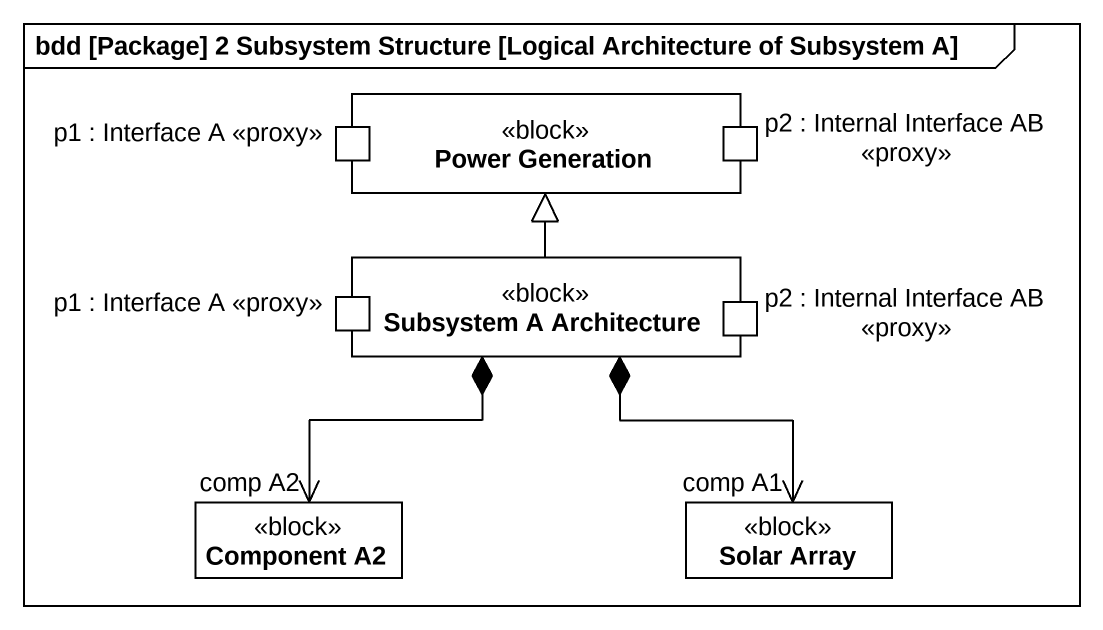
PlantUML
@startuml
mainframe bdd [Package] 2 Subsystem Structure [Logical Architecture of Subsystem A]
allowmixing
hide circle
hide empty members
rectangle "Power Generation" as Power_Generation <<block>> {
  port "p1 : Interface A <<proxy>>" as p1_Interface_A_proxy
  port "p2 : Internal Interface AB <<proxy>>" as p2_Internal_Interface_AB
}
rectangle "Subsystem A Architecture" as Subsystem_A_Architecture <<block>> {
  port "p1 : Interface A <<proxy>>" as p1_Interface_A_proxy_2
  port "p2 : Internal Interface AB <<proxy>>" as p2_Internal_Interface_AB_2
}
class "Component A2" as Component_A2 <<block>>
class "Solar Array" as Solar_Array <<block>>
Subsystem_A_Architecture -up-|> Power_Generation
Subsystem_A_Architecture *--> "comp A2" Component_A2
Subsystem_A_Architecture *--> "comp A1" Solar_Array
@enduml
